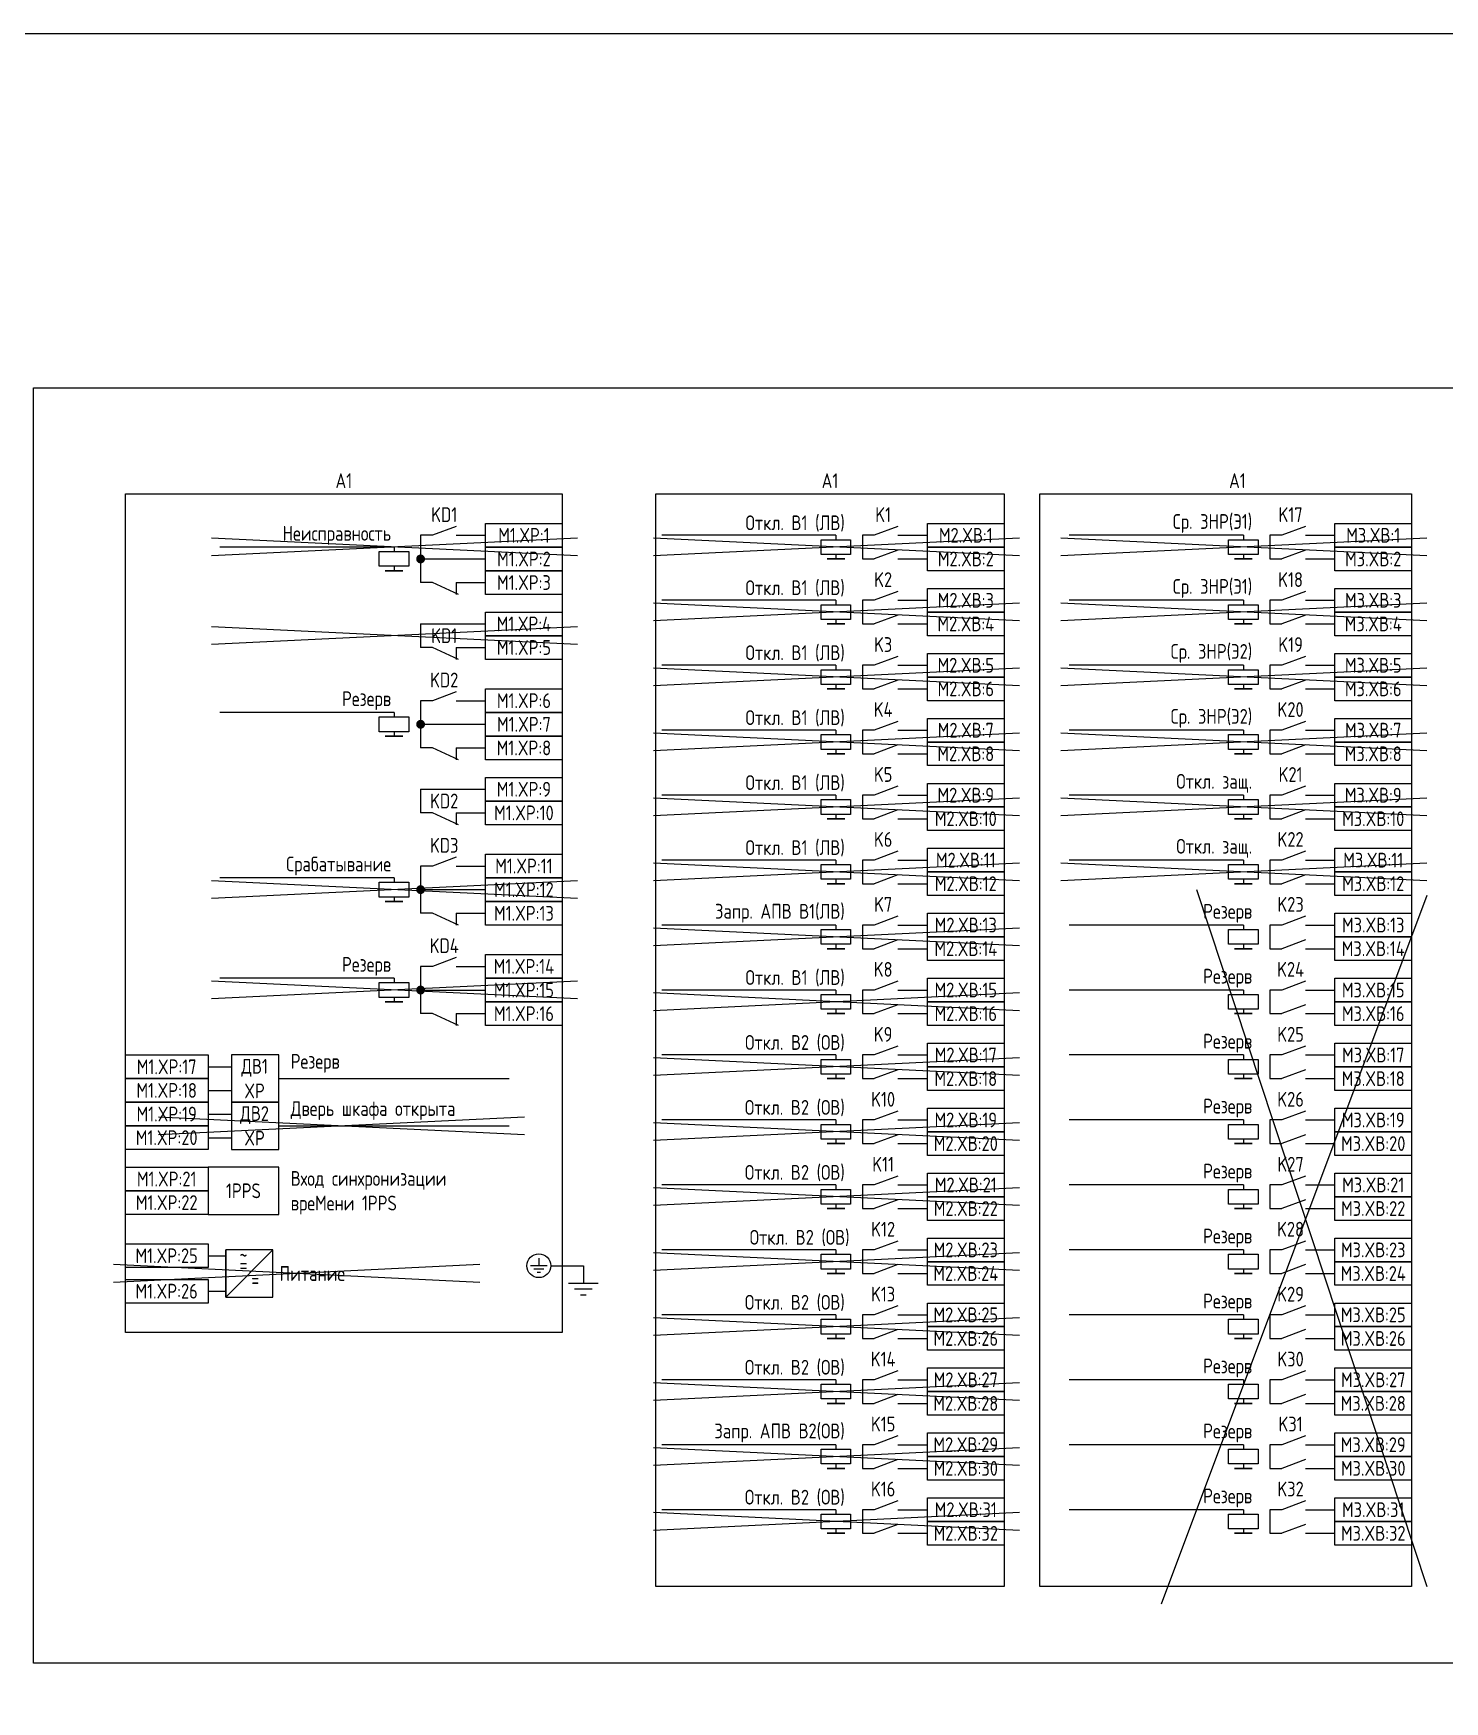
# Model space of a CAD drawing. Header units: millimetres. Extents: x -1117 to 4405, y -90 to 586.
# Drawn here: x 0 to 239, y 303.5 to 586 of the extents above; entities that cross this region are included whole.
import ezdxf

# ---------------------------------------------------------------- set-up
doc = ezdxf.new("R2010")
doc.units = ezdxf.units.MM
doc.styles.add('Gost_type_A', font='GOST_A.TTF')

# ---------------------------------------------------------------- blocks, each defined once
blk = doc.blocks.new('POINT')
at = {"const_width": 0.75}
blk.add_lwpolyline([(-0.375, 0, 1), (0.375, 0, 1)], format="xyb", close=True, dxfattribs=at)

msp = doc.modelspace()

# ---------------------------------------------------------------- linework, layer by layer
at = {"color": 6}
for p, q in [((92.17, 497.5), (30.17, 500.5)), ((92.17, 500.5), (30.17, 497.5)), ((167, 497.5), (105, 500.5)), ((167, 500.5), (105, 497.5)), ((236, 497.5), (174, 500.5)), ((236, 500.5), (174, 497.5)), ((167, 486.5), (105, 489.5)), ((167, 489.5), (105, 486.5)), ((236, 486.5), (174, 489.5)), ((236, 489.5), (174, 486.5)), ((92.17, 482.5), (30.17, 485.5)), ((92.17, 485.5), (30.17, 482.5)), ((167, 475.5), (105, 478.5)), ((167, 478.5), (105, 475.5)), ((236, 475.5), (174, 478.5)), ((236, 478.5), (174, 475.5)), ((167, 464.5), (105, 467.5)), ((167, 467.5), (105, 464.5)), ((236, 464.5), (174, 467.5)), ((236, 467.5), (174, 464.5)), ((167, 453.5), (105, 456.5)), ((167, 456.5), (105, 453.5)), ((236, 453.5), (174, 456.5)), ((236, 456.5), (174, 453.5)), ((167, 442.5), (105, 445.5)), ((167, 445.5), (105, 442.5)), ((236, 442.5), (174, 445.5)), ((236, 445.5), (174, 442.5)), ((92.17, 439.5), (30.17, 442.5)), ((92.17, 442.5), (30.17, 439.5)), ((197, 441), (236, 323)), ((236, 440), (191, 320)), ((167, 431.5), (105, 434.5)), ((167, 434.5), (105, 431.5)), ((92.17, 422.5), (30.17, 425.5)), ((92.17, 425.5), (30.17, 422.5)), ((167, 420.5), (105, 423.5)), ((167, 423.5), (105, 420.5)), ((167, 409.5), (105, 412.5)), ((167, 412.5), (105, 409.5)), ((83.17, 399.5), (21.17, 402.5)), ((83.17, 402.5), (21.17, 399.5)), ((167, 398.5), (105, 401.5)), ((167, 401.5), (105, 398.5)), ((167, 387.5), (105, 390.5)), ((167, 390.5), (105, 387.5)), ((167, 376.5), (105, 379.5)), ((167, 379.5), (105, 376.5)), ((75.59, 374.5), (13.59, 377.5)), ((75.59, 377.5), (13.59, 374.5)), ((167, 365.5), (105, 368.5)), ((167, 368.5), (105, 365.5)), ((167, 354.5), (105, 357.5)), ((167, 357.5), (105, 354.5)), ((167, 343.5), (105, 346.5)), ((167, 346.5), (105, 343.5)), ((167, 332.5), (105, 335.5)), ((167, 335.5), (105, 332.5))]:
    msp.add_line(p, q, dxfattribs=at)
at = {"ltscale": 1.08}
for p, q in [((67.58, 501), (65.58, 501)), ((65.58, 501), (65.58, 493)), ((71.58, 501), (76.58, 501)), ((142.41, 501), (140.41, 501)), ((140.41, 501), (140.41, 497)), ((146.41, 501), (151.41, 501)), ((211.41, 501), (209.41, 501)), ((209.41, 501), (209.41, 497)), ((215.41, 501), (220.41, 501)), ((65.58, 497), (76.58, 497)), ((140.41, 497), (142.41, 497)), ((146.41, 497), (151.41, 497)), ((209.41, 497), (211.41, 497)), ((215.41, 497), (220.41, 497)), ((67.58, 493), (65.58, 493)), ((71.58, 493), (76.58, 493)), ((142.41, 490), (140.41, 490)), ((140.41, 490), (140.41, 486)), ((146.41, 490), (151.41, 490)), ((211.41, 490), (209.41, 490)), ((209.41, 490), (209.41, 486)), ((215.41, 490), (220.41, 490)), ((65.58, 486), (76.58, 486)), ((140.41, 486), (142.41, 486)), ((146.41, 486), (151.41, 486)), ((209.41, 486), (211.41, 486)), ((215.41, 486), (220.41, 486)), ((67.58, 482), (65.58, 482)), ((71.58, 482), (76.58, 482)), ((142.41, 479), (140.41, 479)), ((140.41, 479), (140.41, 475)), ((146.41, 479), (151.41, 479)), ((211.41, 479), (209.41, 479)), ((209.41, 479), (209.41, 475)), ((215.41, 479), (220.41, 479)), ((140.41, 475), (142.41, 475)), ((146.41, 475), (151.41, 475)), ((209.41, 475), (211.41, 475)), ((215.41, 475), (220.41, 475)), ((67.58, 473), (65.58, 473)), ((65.58, 473), (65.58, 465)), ((71.58, 473), (76.58, 473)), ((65.58, 469), (76.58, 469)), ((142.41, 468), (140.41, 468)), ((140.41, 468), (140.41, 464)), ((146.41, 468), (151.41, 468)), ((211.41, 468), (209.41, 468)), ((209.41, 468), (209.41, 464)), ((215.41, 468), (220.41, 468)), ((67.58, 465), (65.58, 465)), ((71.58, 465), (76.58, 465)), ((140.41, 464), (142.41, 464)), ((146.41, 464), (151.41, 464)), ((209.41, 464), (211.41, 464)), ((215.41, 464), (220.41, 464)), ((65.58, 458), (76.58, 458)), ((142.41, 457), (140.41, 457)), ((140.41, 457), (140.41, 453)), ((146.41, 457), (151.41, 457)), ((211.41, 457), (209.41, 457)), ((209.41, 457), (209.41, 453)), ((215.41, 457), (220.41, 457)), ((67.58, 454), (65.58, 454)), ((71.58, 454), (76.58, 454)), ((140.41, 453), (142.41, 453)), ((146.41, 453), (151.41, 453)), ((209.41, 453), (211.41, 453)), ((215.41, 453), (220.41, 453)), ((67.58, 445), (65.58, 445)), ((65.58, 445), (65.58, 437)), ((71.58, 445), (76.58, 445)), ((142.41, 446), (140.41, 446)), ((140.41, 446), (140.41, 442)), ((146.41, 446), (151.41, 446)), ((211.41, 446), (209.41, 446)), ((209.41, 446), (209.41, 442)), ((215.41, 446), (220.41, 446)), ((65.58, 441), (76.58, 441)), ((140.41, 442), (142.41, 442)), ((146.41, 442), (151.41, 442)), ((209.41, 442), (211.41, 442)), ((215.41, 442), (220.41, 442)), ((67.58, 437), (65.58, 437)), ((71.58, 437), (76.58, 437)), ((142.41, 435), (140.41, 435)), ((140.41, 435), (140.41, 431)), ((146.41, 435), (151.41, 435)), ((211.41, 435), (209.41, 435)), ((209.41, 435), (209.41, 431)), ((215.41, 435), (220.41, 435)), ((140.41, 431), (142.41, 431)), ((146.41, 431), (151.41, 431)), ((209.41, 431), (211.41, 431)), ((215.41, 431), (220.41, 431)), ((67.58, 428), (65.58, 428)), ((65.58, 428), (65.58, 420)), ((71.58, 428), (76.58, 428)), ((65.58, 424), (76.58, 424)), ((142.41, 424), (140.41, 424)), ((140.41, 424), (140.41, 420)), ((146.41, 424), (151.41, 424)), ((211.41, 424), (209.41, 424)), ((209.41, 424), (209.41, 420)), ((215.41, 424), (220.41, 424)), ((67.58, 420), (65.58, 420)), ((71.58, 420), (76.58, 420)), ((140.41, 420), (142.41, 420)), ((146.41, 420), (151.41, 420)), ((209.41, 420), (211.41, 420)), ((215.41, 420), (220.41, 420)), ((142.41, 413), (140.41, 413)), ((140.41, 413), (140.41, 409)), ((146.41, 413), (151.41, 413)), ((211.41, 413), (209.41, 413)), ((209.41, 413), (209.41, 409)), ((215.41, 413), (220.41, 413)), ((140.41, 409), (142.41, 409)), ((146.41, 409), (151.41, 409)), ((209.41, 409), (211.41, 409)), ((215.41, 409), (220.41, 409)), ((142.41, 402), (140.41, 402)), ((140.41, 402), (140.41, 398)), ((146.41, 402), (151.41, 402)), ((211.41, 402), (209.41, 402)), ((209.41, 402), (209.41, 398)), ((215.41, 402), (220.41, 402)), ((140.41, 398), (142.41, 398)), ((146.41, 398), (151.41, 398)), ((209.41, 398), (211.41, 398)), ((215.41, 398), (220.41, 398)), ((142.41, 391), (140.41, 391)), ((140.41, 391), (140.41, 387)), ((146.41, 391), (151.41, 391)), ((211.41, 391), (209.41, 391)), ((209.41, 391), (209.41, 387)), ((215.41, 391), (220.41, 391)), ((140.41, 387), (142.41, 387)), ((146.41, 387), (151.41, 387)), ((209.41, 387), (211.41, 387)), ((215.41, 387), (220.41, 387)), ((142.41, 380), (140.41, 380)), ((140.41, 380), (140.41, 376)), ((146.41, 380), (151.41, 380)), ((211.41, 380), (209.41, 380)), ((209.41, 380), (209.41, 376)), ((215.41, 380), (220.41, 380)), ((140.41, 376), (142.41, 376)), ((146.41, 376), (151.41, 376)), ((209.41, 376), (211.41, 376)), ((215.41, 376), (220.41, 376)), ((142.41, 369), (140.41, 369)), ((140.41, 369), (140.41, 365)), ((146.41, 369), (151.41, 369)), ((211.41, 369), (209.41, 369)), ((209.41, 369), (209.41, 365)), ((215.41, 369), (220.41, 369)), ((140.41, 365), (142.41, 365)), ((146.41, 365), (151.41, 365)), ((209.41, 365), (211.41, 365)), ((215.41, 365), (220.41, 365)), ((142.41, 358), (140.41, 358)), ((140.41, 358), (140.41, 354)), ((146.41, 358), (151.41, 358)), ((211.41, 358), (209.41, 358)), ((209.41, 358), (209.41, 354)), ((215.41, 358), (220.41, 358)), ((140.41, 354), (142.41, 354)), ((146.41, 354), (151.41, 354)), ((209.41, 354), (211.41, 354)), ((215.41, 354), (220.41, 354)), ((142.41, 347), (140.41, 347)), ((140.41, 347), (140.41, 343)), ((146.41, 347), (151.41, 347)), ((211.41, 347), (209.41, 347)), ((209.41, 347), (209.41, 343)), ((215.41, 347), (220.41, 347)), ((140.41, 343), (142.41, 343)), ((146.41, 343), (151.41, 343)), ((209.41, 343), (211.41, 343)), ((215.41, 343), (220.41, 343)), ((142.41, 336), (140.41, 336)), ((140.41, 336), (140.41, 332)), ((146.41, 336), (151.41, 336)), ((211.41, 336), (209.41, 336)), ((209.41, 336), (209.41, 332)), ((215.41, 336), (220.41, 336)), ((140.41, 332), (142.41, 332)), ((146.41, 332), (151.41, 332)), ((209.41, 332), (211.41, 332)), ((215.41, 332), (220.41, 332))]:
    msp.add_line(p, q, dxfattribs=at)
at = {"ltscale": 4.32}
for p, q in [((71.58, 502.5), (67.58, 501)), ((146.41, 502.5), (142.41, 501)), ((215.41, 502.5), (211.41, 501)), ((146.41, 498.5), (142.41, 497)), ((215.41, 498.5), (211.41, 497)), ((71.97, 491), (67.58, 493)), ((146.41, 491.5), (142.41, 490)), ((215.41, 491.5), (211.41, 490)), ((146.41, 487.5), (142.41, 486)), ((215.41, 487.5), (211.41, 486)), ((71.97, 480), (67.58, 482)), ((146.41, 480.5), (142.41, 479)), ((215.41, 480.5), (211.41, 479)), ((146.41, 476.5), (142.41, 475)), ((215.41, 476.5), (211.41, 475)), ((71.58, 474.5), (67.58, 473)), ((146.41, 469.5), (142.41, 468)), ((215.41, 469.5), (211.41, 468)), ((71.97, 463), (67.58, 465)), ((146.41, 465.5), (142.41, 464)), ((215.41, 465.5), (211.41, 464)), ((146.41, 458.5), (142.41, 457)), ((215.41, 458.5), (211.41, 457)), ((71.97, 452), (67.58, 454)), ((146.41, 454.5), (142.41, 453)), ((215.41, 454.5), (211.41, 453)), ((71.58, 446.5), (67.58, 445)), ((146.41, 447.5), (142.41, 446)), ((215.41, 447.5), (211.41, 446)), ((146.41, 443.5), (142.41, 442)), ((215.41, 443.5), (211.41, 442)), ((71.97, 435), (67.58, 437)), ((146.41, 436.5), (142.41, 435)), ((215.41, 436.5), (211.41, 435)), ((146.41, 432.5), (142.41, 431)), ((215.41, 432.5), (211.41, 431)), ((71.58, 429.5), (67.58, 428)), ((146.41, 425.5), (142.41, 424)), ((215.41, 425.5), (211.41, 424)), ((146.41, 421.5), (142.41, 420)), ((215.41, 421.5), (211.41, 420)), ((71.97, 418), (67.58, 420)), ((146.41, 414.5), (142.41, 413)), ((215.41, 414.5), (211.41, 413)), ((146.41, 410.5), (142.41, 409)), ((215.41, 410.5), (211.41, 409)), ((146.41, 403.5), (142.41, 402)), ((215.41, 403.5), (211.41, 402)), ((146.41, 399.5), (142.41, 398)), ((215.41, 399.5), (211.41, 398)), ((146.41, 392.5), (142.41, 391)), ((215.41, 392.5), (211.41, 391)), ((146.41, 388.5), (142.41, 387)), ((215.41, 388.5), (211.41, 387)), ((146.41, 381.5), (142.41, 380)), ((215.41, 381.5), (211.41, 380)), ((85.61, 378.6), (85.61, 377.32)), ((87.03, 377.32), (84.18, 377.32)), ((86.46, 376.75), (84.75, 376.75)), ((85.89, 376.18), (85.32, 376.18)), ((93.14, 377.32), (93.14, 374.32)), ((146.41, 377.5), (142.41, 376)), ((215.41, 377.5), (211.41, 376)), ((95.64, 374.32), (90.64, 374.32)), ((94.64, 373.32), (91.64, 373.32)), ((93.64, 372.32), (92.64, 372.32)), ((146.41, 370.5), (142.41, 369)), ((215.41, 370.5), (211.41, 369)), ((146.41, 366.5), (142.41, 365)), ((215.41, 366.5), (211.41, 365)), ((146.41, 359.5), (142.41, 358)), ((215.41, 359.5), (211.41, 358)), ((146.41, 355.5), (142.41, 354)), ((215.41, 355.5), (211.41, 354)), ((146.41, 348.5), (142.41, 347)), ((215.41, 348.5), (211.41, 347)), ((146.41, 344.5), (142.41, 343)), ((215.41, 344.5), (211.41, 343)), ((146.41, 337.5), (142.41, 336)), ((215.41, 337.5), (211.41, 336)), ((146.41, 333.5), (142.41, 332)), ((215.41, 333.5), (211.41, 332))]:
    msp.add_line(p, q, dxfattribs=at)
for p, q in [((135.91, 501), (106.41, 501)), ((135.91, 501), (135.91, 500.25)), ((204.91, 501), (175.41, 501)), ((204.91, 501), (204.91, 500.25)), ((61.08, 499), (31.58, 499)), ((61.08, 499), (61.08, 498.25)), ((135.91, 497.75), (135.91, 497)), ((204.91, 497.75), (204.91, 497)), ((61.08, 495.75), (61.08, 495)), ((71.58, 493), (71.58, 491)), ((135.91, 490), (106.41, 490)), ((135.91, 490), (135.91, 489.25)), ((204.91, 490), (175.41, 490)), ((204.91, 490), (204.91, 489.25)), ((65.58, 486), (65.58, 482)), ((135.91, 486.75), (135.91, 486)), ((204.91, 486.75), (204.91, 486)), ((71.58, 482), (71.58, 480)), ((135.91, 479), (106.41, 479)), ((135.91, 479), (135.91, 478.25)), ((204.91, 479), (175.41, 479)), ((204.91, 479), (204.91, 478.25)), ((135.91, 475.75), (135.91, 475)), ((204.91, 475.75), (204.91, 475)), ((61.08, 471), (31.58, 471)), ((61.08, 471), (61.08, 470.25)), ((61.08, 467.75), (61.08, 467)), ((135.91, 468), (106.41, 468)), ((135.91, 468), (135.91, 467.25)), ((204.91, 468), (175.41, 468)), ((204.91, 468), (204.91, 467.25)), ((71.58, 465), (71.58, 463)), ((135.91, 464.75), (135.91, 464)), ((204.91, 464.75), (204.91, 464)), ((65.58, 458), (65.58, 454)), ((135.91, 457), (106.41, 457)), ((135.91, 457), (135.91, 456.25)), ((204.91, 457), (175.41, 457)), ((204.91, 457), (204.91, 456.25)), ((71.58, 454), (71.58, 452)), ((135.91, 453.75), (135.91, 453)), ((204.91, 453.75), (204.91, 453)), ((135.91, 446), (106.41, 446)), ((135.91, 446), (135.91, 445.25)), ((204.91, 446), (175.41, 446)), ((204.91, 446), (204.91, 445.25)), ((61.08, 443), (31.58, 443)), ((61.08, 443), (61.08, 442.25)), ((135.91, 442.75), (135.91, 442)), ((204.91, 442.75), (204.91, 442)), ((61.08, 439.75), (61.08, 439)), ((71.58, 437), (71.58, 435)), ((135.91, 435), (106.41, 435)), ((135.91, 435), (135.91, 434.25)), ((204.91, 435), (175.41, 435)), ((204.91, 435), (204.91, 434.25)), ((135.91, 431.75), (135.91, 431)), ((204.91, 431.75), (204.91, 431)), ((61.08, 426), (31.58, 426)), ((61.08, 426), (61.08, 425.25)), ((135.91, 424), (106.41, 424)), ((135.91, 424), (135.91, 423.25)), ((204.91, 424), (175.41, 424)), ((204.91, 424), (204.91, 423.25)), ((61.08, 422.75), (61.08, 422)), ((71.58, 420), (71.58, 418)), ((135.91, 420.75), (135.91, 420)), ((204.91, 420.75), (204.91, 420)), ((135.91, 413), (106.41, 413)), ((135.91, 413), (135.91, 412.25)), ((204.91, 413), (175.41, 413)), ((204.91, 413), (204.91, 412.25)), ((29.58, 411), (33.58, 411)), ((135.91, 409.75), (135.91, 409)), ((204.91, 409.75), (204.91, 409)), ((29.58, 407), (33.58, 407)), ((41.58, 409), (80.58, 409)), ((29.58, 403), (33.58, 403)), ((135.91, 402), (106.41, 402)), ((135.91, 402), (135.91, 401.25)), ((204.91, 402), (175.41, 402)), ((204.91, 402), (204.91, 401.25)), ((29.58, 399), (33.58, 399)), ((41.58, 401), (80.58, 401)), ((135.91, 398.75), (135.91, 398)), ((204.91, 398.75), (204.91, 398)), ((135.91, 391), (106.41, 391)), ((135.91, 391), (135.91, 390.25)), ((204.91, 391), (175.41, 391)), ((204.91, 391), (204.91, 390.25)), ((135.91, 387.75), (135.91, 387)), ((204.91, 387.75), (204.91, 387)), ((32.58, 372), (32.58, 380)), ((32.58, 372), (40.58, 380)), ((135.91, 380), (106.41, 380)), ((135.91, 380), (135.91, 379.25)), ((204.91, 380), (175.41, 380)), ((204.91, 380), (204.91, 379.25)), ((87.63, 377.32), (93.14, 377.32)), ((135.91, 376.75), (135.91, 376)), ((204.91, 376.75), (204.91, 376)), ((135.91, 369), (106.41, 369)), ((135.91, 369), (135.91, 368.25)), ((204.91, 369), (175.41, 369)), ((204.91, 369), (204.91, 368.25)), ((135.91, 365.75), (135.91, 365)), ((204.91, 365.75), (204.91, 365)), ((135.91, 358), (106.41, 358)), ((135.91, 358), (135.91, 357.25)), ((204.91, 358), (175.41, 358)), ((204.91, 358), (204.91, 357.25)), ((135.91, 354.75), (135.91, 354)), ((204.91, 354.75), (204.91, 354)), ((135.91, 347), (106.41, 347)), ((135.91, 347), (135.91, 346.25)), ((204.91, 347), (175.41, 347)), ((204.91, 347), (204.91, 346.25)), ((135.91, 343.75), (135.91, 343)), ((204.91, 343.75), (204.91, 343)), ((135.91, 336), (106.41, 336)), ((135.91, 336), (135.91, 335.25)), ((204.91, 336), (175.41, 336)), ((204.91, 336), (204.91, 335.25)), ((135.91, 332.75), (135.91, 332)), ((204.91, 332.75), (204.91, 332))]:
    msp.add_line(p, q)
at = {"ltscale": 4}
for p, q in [((29.58, 379), (32.58, 379)), ((29.58, 373), (32.58, 373))]:
    msp.add_line(p, q, dxfattribs=at)
at = {"color": 6}
msp.add_lwpolyline([(-1117.42, 586), (4404.54, 586), (4404.54, -90), (-1117.42, -90)], close=True, dxfattribs=at)
for points in [[(0, 526), (782.02, 526), (782.02, 310), (0, 310)], [(15.58, 508), (89.58, 508), (89.58, 366), (15.58, 366)], [(105.41, 508), (164.41, 508), (164.41, 323), (105.41, 323)], [(170.47, 508), (233.41, 508), (233.41, 323), (170.47, 323)], [(76.58, 503), (89.58, 503), (89.58, 499), (76.58, 499)], [(151.41, 503), (164.41, 503), (164.41, 499), (151.41, 499)], [(220.41, 503), (233.41, 503), (233.41, 499), (220.41, 499)], [(138.41, 500.25), (138.41, 497.75), (133.41, 497.75), (133.41, 500.25)], [(207.41, 500.25), (207.41, 497.75), (202.41, 497.75), (202.41, 500.25)], [(63.58, 498.25), (63.58, 495.75), (58.58, 495.75), (58.58, 498.25)], [(76.58, 499), (89.58, 499), (89.58, 495), (76.58, 495)], [(151.41, 499), (164.41, 499), (164.41, 495), (151.41, 495)], [(220.41, 499), (233.41, 499), (233.41, 495), (220.41, 495)], [(62.58, 495), (59.58, 495)], [(76.58, 495), (89.58, 495), (89.58, 491), (76.58, 491)], [(137.41, 497), (134.41, 497)], [(206.41, 497), (203.41, 497)], [(151.41, 492), (164.41, 492), (164.41, 488), (151.41, 488)], [(220.41, 492), (233.41, 492), (233.41, 488), (220.41, 488)], [(138.41, 489.25), (138.41, 486.75), (133.41, 486.75), (133.41, 489.25)], [(207.41, 489.25), (207.41, 486.75), (202.41, 486.75), (202.41, 489.25)], [(76.58, 488), (89.58, 488), (89.58, 484), (76.58, 484)], [(137.41, 486), (134.41, 486)], [(151.41, 488), (164.41, 488), (164.41, 484), (151.41, 484)], [(206.41, 486), (203.41, 486)], [(220.41, 488), (233.41, 488), (233.41, 484), (220.41, 484)], [(76.58, 484), (89.58, 484), (89.58, 480), (76.58, 480)], [(151.41, 481), (164.41, 481), (164.41, 477), (151.41, 477)], [(220.41, 481), (233.41, 481), (233.41, 477), (220.41, 477)], [(138.41, 478.25), (138.41, 475.75), (133.41, 475.75), (133.41, 478.25)], [(207.41, 478.25), (207.41, 475.75), (202.41, 475.75), (202.41, 478.25)], [(76.58, 475), (89.58, 475), (89.58, 471), (76.58, 471)], [(137.41, 475), (134.41, 475)], [(151.41, 477), (164.41, 477), (164.41, 473), (151.41, 473)], [(206.41, 475), (203.41, 475)], [(220.41, 477), (233.41, 477), (233.41, 473), (220.41, 473)], [(63.58, 470.25), (63.58, 467.75), (58.58, 467.75), (58.58, 470.25)], [(76.58, 471), (89.58, 471), (89.58, 467), (76.58, 467)], [(151.41, 470), (164.41, 470), (164.41, 466), (151.41, 466)], [(220.41, 470), (233.41, 470), (233.41, 466), (220.41, 466)], [(62.58, 467), (59.58, 467)], [(76.58, 467), (89.58, 467), (89.58, 463), (76.58, 463)], [(138.41, 467.25), (138.41, 464.75), (133.41, 464.75), (133.41, 467.25)], [(207.41, 467.25), (207.41, 464.75), (202.41, 464.75), (202.41, 467.25)], [(137.41, 464), (134.41, 464)], [(151.41, 466), (164.41, 466), (164.41, 462), (151.41, 462)], [(206.41, 464), (203.41, 464)], [(220.41, 466), (233.41, 466), (233.41, 462), (220.41, 462)], [(76.58, 460), (89.58, 460), (89.58, 456), (76.58, 456)], [(151.41, 459), (164.41, 459), (164.41, 455), (151.41, 455)], [(220.41, 459), (233.41, 459), (233.41, 455), (220.41, 455)], [(76.58, 456), (89.58, 456), (89.58, 452), (76.58, 452)], [(138.41, 456.25), (138.41, 453.75), (133.41, 453.75), (133.41, 456.25)], [(151.41, 455), (164.41, 455), (164.41, 451), (151.41, 451)], [(207.41, 456.25), (207.41, 453.75), (202.41, 453.75), (202.41, 456.25)], [(220.41, 455), (233.41, 455), (233.41, 451), (220.41, 451)], [(137.41, 453), (134.41, 453)], [(206.41, 453), (203.41, 453)], [(76.58, 447), (89.58, 447), (89.58, 443), (76.58, 443)], [(151.41, 448), (164.41, 448), (164.41, 444), (151.41, 444)], [(220.41, 448), (233.41, 448), (233.41, 444), (220.41, 444)], [(138.41, 445.25), (138.41, 442.75), (133.41, 442.75), (133.41, 445.25)], [(151.41, 444), (164.41, 444), (164.41, 440), (151.41, 440)], [(207.41, 445.25), (207.41, 442.75), (202.41, 442.75), (202.41, 445.25)], [(220.41, 444), (233.41, 444), (233.41, 440), (220.41, 440)], [(63.58, 442.25), (63.58, 439.75), (58.58, 439.75), (58.58, 442.25)], [(76.58, 443), (89.58, 443), (89.58, 439), (76.58, 439)], [(137.41, 442), (134.41, 442)], [(206.41, 442), (203.41, 442)], [(62.58, 439), (59.58, 439)], [(76.58, 439), (89.58, 439), (89.58, 435), (76.58, 435)], [(151.41, 437), (164.41, 437), (164.41, 433), (151.41, 433)], [(220.41, 437), (233.41, 437), (233.41, 433), (220.41, 433)], [(138.41, 434.25), (138.41, 431.75), (133.41, 431.75), (133.41, 434.25)], [(151.41, 433), (164.41, 433), (164.41, 429), (151.41, 429)], [(207.41, 434.25), (207.41, 431.75), (202.41, 431.75), (202.41, 434.25)], [(220.41, 433), (233.41, 433), (233.41, 429), (220.41, 429)], [(76.58, 430), (89.58, 430), (89.58, 426), (76.58, 426)], [(137.41, 431), (134.41, 431)], [(206.41, 431), (203.41, 431)], [(63.58, 425.25), (63.58, 422.75), (58.58, 422.75), (58.58, 425.25)], [(76.58, 426), (89.58, 426), (89.58, 422), (76.58, 422)], [(151.41, 426), (164.41, 426), (164.41, 422), (151.41, 422)], [(220.41, 426), (233.41, 426), (233.41, 422), (220.41, 422)], [(62.58, 422), (59.58, 422)], [(76.58, 422), (89.58, 422), (89.58, 418), (76.58, 418)], [(138.41, 423.25), (138.41, 420.75), (133.41, 420.75), (133.41, 423.25)], [(151.41, 422), (164.41, 422), (164.41, 418), (151.41, 418)], [(207.41, 423.25), (207.41, 420.75), (202.41, 420.75), (202.41, 423.25)], [(220.41, 422), (233.41, 422), (233.41, 418), (220.41, 418)], [(137.41, 420), (134.41, 420)], [(206.41, 420), (203.41, 420)], [(15.58, 413), (29.58, 413), (29.58, 409), (15.58, 409)], [(151.41, 415), (164.41, 415), (164.41, 411), (151.41, 411)], [(220.41, 415), (233.41, 415), (233.41, 411), (220.41, 411)], [(138.41, 412.25), (138.41, 409.75), (133.41, 409.75), (133.41, 412.25)], [(151.41, 411), (164.41, 411), (164.41, 407), (151.41, 407)], [(207.41, 412.25), (207.41, 409.75), (202.41, 409.75), (202.41, 412.25)], [(220.41, 411), (233.41, 411), (233.41, 407), (220.41, 407)], [(15.58, 409), (29.58, 409), (29.58, 405), (15.58, 405)], [(137.41, 409), (134.41, 409)], [(206.41, 409), (203.41, 409)], [(15.58, 405), (29.58, 405), (29.58, 401), (15.58, 401)], [(151.41, 404), (164.41, 404), (164.41, 400), (151.41, 400)], [(220.41, 404), (233.41, 404), (233.41, 400), (220.41, 400)], [(138.41, 401.25), (138.41, 398.75), (133.41, 398.75), (133.41, 401.25)], [(207.41, 401.25), (207.41, 398.75), (202.41, 398.75), (202.41, 401.25)], [(15.58, 401), (29.58, 401), (29.58, 397), (15.58, 397)], [(151.41, 400), (164.41, 400), (164.41, 396), (151.41, 396)], [(220.41, 400), (233.41, 400), (233.41, 396), (220.41, 396)], [(137.41, 398), (134.41, 398)], [(206.41, 398), (203.41, 398)], [(15.58, 394), (29.58, 394), (29.58, 390), (15.58, 390)], [(151.41, 393), (164.41, 393), (164.41, 389), (151.41, 389)], [(220.41, 393), (233.41, 393), (233.41, 389), (220.41, 389)], [(15.58, 390), (29.58, 390), (29.58, 386), (15.58, 386)], [(138.41, 390.25), (138.41, 387.75), (133.41, 387.75), (133.41, 390.25)], [(207.41, 390.25), (207.41, 387.75), (202.41, 387.75), (202.41, 390.25)], [(151.41, 389), (164.41, 389), (164.41, 385), (151.41, 385)], [(220.41, 389), (233.41, 389), (233.41, 385), (220.41, 385)], [(137.41, 387), (134.41, 387)], [(206.41, 387), (203.41, 387)], [(151.41, 382), (164.41, 382), (164.41, 378), (151.41, 378)], [(220.41, 382), (233.41, 382), (233.41, 378), (220.41, 378)], [(15.58, 381), (29.58, 381), (29.58, 377), (15.58, 377)], [(138.41, 379.25), (138.41, 376.75), (133.41, 376.75), (133.41, 379.25)], [(207.41, 379.25), (207.41, 376.75), (202.41, 376.75), (202.41, 379.25)], [(137.41, 376), (134.41, 376)], [(151.41, 378), (164.41, 378), (164.41, 374), (151.41, 374)], [(206.41, 376), (203.41, 376)], [(220.41, 378), (233.41, 378), (233.41, 374), (220.41, 374)], [(15.58, 375), (29.58, 375), (29.58, 371), (15.58, 371)], [(151.41, 371), (164.41, 371), (164.41, 367), (151.41, 367)], [(220.41, 371), (233.41, 371), (233.41, 367), (220.41, 367)], [(138.41, 368.25), (138.41, 365.75), (133.41, 365.75), (133.41, 368.25)], [(207.41, 368.25), (207.41, 365.75), (202.41, 365.75), (202.41, 368.25)], [(137.41, 365), (134.41, 365)], [(151.41, 367), (164.41, 367), (164.41, 363), (151.41, 363)], [(206.41, 365), (203.41, 365)], [(220.41, 367), (233.41, 367), (233.41, 363), (220.41, 363)], [(151.41, 360), (164.41, 360), (164.41, 356), (151.41, 356)], [(220.41, 360), (233.41, 360), (233.41, 356), (220.41, 356)], [(138.41, 357.25), (138.41, 354.75), (133.41, 354.75), (133.41, 357.25)], [(151.41, 356), (164.41, 356), (164.41, 352), (151.41, 352)], [(207.41, 357.25), (207.41, 354.75), (202.41, 354.75), (202.41, 357.25)], [(220.41, 356), (233.41, 356), (233.41, 352), (220.41, 352)], [(137.41, 354), (134.41, 354)], [(206.41, 354), (203.41, 354)], [(151.41, 349), (164.41, 349), (164.41, 345), (151.41, 345)], [(220.41, 349), (233.41, 349), (233.41, 345), (220.41, 345)], [(138.41, 346.25), (138.41, 343.75), (133.41, 343.75), (133.41, 346.25)], [(151.41, 345), (164.41, 345), (164.41, 341), (151.41, 341)], [(207.41, 346.25), (207.41, 343.75), (202.41, 343.75), (202.41, 346.25)], [(220.41, 345), (233.41, 345), (233.41, 341), (220.41, 341)], [(137.41, 343), (134.41, 343)], [(206.41, 343), (203.41, 343)], [(151.41, 338), (164.41, 338), (164.41, 334), (151.41, 334)], [(220.41, 338), (233.41, 338), (233.41, 334), (220.41, 334)], [(138.41, 335.25), (138.41, 332.75), (133.41, 332.75), (133.41, 335.25)], [(151.41, 334), (164.41, 334), (164.41, 330), (151.41, 330)], [(207.41, 335.25), (207.41, 332.75), (202.41, 332.75), (202.41, 335.25)], [(220.41, 334), (233.41, 334), (233.41, 330), (220.41, 330)], [(137.41, 332), (134.41, 332)], [(206.41, 332), (203.41, 332)]]:
    msp.add_lwpolyline(points, close=True)
at = {"ltscale": 4}
for points in [[(33.58, 405), (41.58, 405), (41.58, 413), (33.58, 413)], [(33.58, 397), (41.58, 397), (41.58, 405), (33.58, 405)], [(29.58, 386), (41.58, 386), (41.58, 394), (29.58, 394)], [(32.58, 372), (40.58, 372), (40.58, 380), (32.58, 380)]]:
    msp.add_lwpolyline(points, close=True, dxfattribs=at)
msp.add_circle((85.61, 377.32), 2.02)

# ---------------------------------------------------------------- block references
for p in [(65.58, 497), (65.58, 469), (65.58, 441), (65.58, 424)]:
    msp.add_blockref('POINT', p)

# ---------------------------------------------------------------- texts
at = {"char_height": 2.5, "style": 'Gost_type_A'}
for s, insert, width, attachment_point, line_spacing_factor in [('A1', (52.58, 509), 74.0002, 8, 0.9), ('A1', (134.91, 509), 59, 8, 0.9), ('A1', (203.91, 509), 59, 8, 0.9), ('Неисправность', (60.58, 501), 37, 6, 0.8), ('Резерв', (60.58, 473), 37, 6, 0.8), ('Срабатывание', (60.58, 445), 37, 6, 0.8), ('Резерв', (60.58, 428), 37, 6, 0.8)]:
    msp.add_mtext(s, dxfattribs=dict(at, insert=insert, width=width, attachment_point=attachment_point, line_spacing_factor=line_spacing_factor))
for s, insert, width, attachment_point in [('KD1', (69.58, 504.5), 8, 5), ('K1', (143.91, 504.5), 5, 5), ('K17', (212.91, 504.5), 5, 5), ('Откл. B1 (ЛВ) ', (137.41, 503), 31.0015, 6), ('Ср. ЗНР(Э1)', (206.41, 503), 35.9386, 6), ('M1.XP:1', (83.08, 501), 13, 5), ('M2.XВ:1', (157.91, 501), 13, 5), ('M3.XВ:1', (226.91, 501), 13, 5), ('M1.XP:2', (83.08, 497), 13, 5), ('M2.XВ:2', (157.91, 497), 13, 5), ('M3.XВ:2', (226.91, 497), 13, 5), ('K2', (143.91, 493.5), 5, 5), ('K18', (212.91, 493.5), 5, 5), ('M1.XP:3', (83.08, 493), 13, 5), ('Откл. B1 (ЛВ) ', (137.41, 492), 31.0015, 6), ('Ср. ЗНР(Э1)', (206.41, 492), 35.9386, 6), ('M2.XВ:3', (157.91, 490), 13, 5), ('M3.XВ:3', (226.91, 490), 13, 5), ('M1.XP:4', (83.08, 486), 13, 5), ('M2.XВ:4', (157.91, 486), 13, 5), ('M3.XВ:4', (226.91, 486), 13, 5), ('KD1', (69.58, 484), 8, 5), ('M1.XP:5', (83.08, 482), 13, 5), ('K3', (143.91, 482.5), 5, 5), ('K19', (212.91, 482.5), 5, 5), ('Откл. B1 (ЛВ) ', (137.41, 481), 32, 6), ('M2.XВ:5', (157.91, 479), 13, 5), ('Ср. ЗНР(Э2)', (206.41, 481), 36.2681, 6), ('M3.XВ:5', (226.91, 479), 13, 5), ('KD2', (69.58, 476.5), 8, 5), ('M2.XВ:6', (157.91, 475), 13, 5), ('M3.XВ:6', (226.91, 475), 13, 5), ('M1.XP:6', (83.08, 473), 13, 5), ('K4', (143.91, 471.5), 5, 5), ('Ср. ЗНР(Э2)', (206.41, 470), 34.6824, 6), ('K20', (212.91, 471.5), 5, 5), ('M1.XP:7', (83.08, 469), 13, 5), ('Откл. B1 (ЛВ) ', (137.41, 470), 31.0015, 6), ('M2.XВ:7', (157.91, 468), 13, 5), ('M3.XВ:7', (226.91, 468), 13, 5), ('M1.XP:8', (83.08, 465), 13, 5), ('M2.XВ:8', (157.91, 464), 13, 5), ('M3.XВ:8', (226.91, 464), 13, 5), ('Откл. B1 (ЛВ) ', (137.41, 459), 31.0015, 6), ('K5', (143.91, 460.5), 5, 5), ('Откл. защ.', (206.41, 459), 31.0015, 6), ('K21', (212.91, 460.5), 5, 5), ('M1.XP:9', (83.08, 458), 13, 5), ('M2.XВ:9', (157.91, 457), 13, 5), ('M3.XВ:9', (226.91, 457), 13, 5), ('KD2', (69.58, 456), 8, 5), ('M1.XP:10', (83.08, 454), 13, 5), ('M2.XВ:10', (157.91, 453), 13, 5), ('M3.XВ:10', (226.91, 453), 13, 5), ('KD3', (69.58, 448.5), 8, 5), ('Откл. B1 (ЛВ) ', (137.41, 448), 31.0015, 6), ('K6', (143.91, 449.5), 5, 5), ('Откл. защ.', (206.41, 448), 31.0015, 6), ('K22', (212.91, 449.5), 5, 5), ('M2.XВ:11', (157.91, 446), 13, 5), ('M3.XВ:11', (226.91, 446), 13, 5), ('M1.XP:11', (83.08, 445), 13, 5), ('M1.XP:12', (83.08, 441), 13, 5), ('M2.XВ:12', (157.91, 442), 13, 5), ('M3.XВ:12', (226.91, 442), 13, 5), ('M1.XP:13', (83.08, 437), 13, 5), ('Запр. АПВ В1(ЛВ)', (137.41, 437), 31.0015, 6), ('K7', (143.91, 438.5), 5, 5), ('Резерв', (206.41, 437), 31.0015, 6), ('K23', (212.91, 438.5), 5, 5), ('M2.XВ:13', (157.91, 435), 13, 5), ('M3.XВ:13', (226.91, 435), 13, 5), ('KD4', (69.58, 431.5), 8, 5), ('M2.XВ:14', (157.91, 431), 13, 5), ('M3.XВ:14', (226.91, 431), 13, 5), ('M1.XP:14', (83.08, 428), 13, 5), ('Откл. B1 (ЛВ) ', (137.41, 426), 31.0015, 6), ('K8', (143.91, 427.5), 5, 5), ('Резерв', (206.41, 426), 31.0015, 6), ('K24', (212.91, 427.5), 5, 5), ('M1.XP:15', (83.08, 424), 13, 5), ('M2.XВ:15', (157.91, 424), 13, 5), ('M3.XВ:15', (226.91, 424), 13, 5), ('M1.XP:16', (83.08, 420), 13, 5), ('M2.XВ:16', (157.91, 420), 13, 5), ('M3.XВ:16', (226.91, 420), 13, 5), ('Откл. В2 (ОВ)', (137.41, 415), 31.0015, 6), ('K9', (143.91, 416.5), 5, 5), ('Резерв', (206.41, 415), 35.9386, 6), ('K25', (212.91, 416.5), 5, 5), ('Резерв', (43.58, 410), 27.8465, 7), ('M2.XВ:17', (157.91, 413), 13, 5), ('M3.XВ:17', (226.91, 413), 13, 5), ('M1.XP:17', (22.58, 411), 14, 5), ('ДВ1 XP', (37.46, 409), 7.7588, 5), ('M2.XВ:18', (157.91, 409), 13, 5), ('M3.XВ:18', (226.91, 409), 13, 5), ('M1.XP:18', (22.58, 407), 14, 5), ('M1.XP:19', (22.58, 403), 14, 5), ('ДВ2 XP', (37.46, 401), 7.7588, 5), ('Дверь шкафа открыта', (43.58, 402), 35.9749, 7), ('Откл. B2 (ОВ) ', (137.41, 404), 31.0015, 6), ('K10', (143.91, 405.5), 5, 5), ('Резерв', (206.41, 404), 35.9386, 6), ('K26', (212.91, 405.5), 5, 5), ('M2.XВ:19', (157.91, 402), 13, 5), ('M3.XВ:19', (226.91, 402), 13, 5), ('M1.XP:20', (22.58, 399), 14, 5), ('M2.XВ:20', (157.91, 398), 13, 5), ('M3.XВ:20', (226.91, 398), 13, 5), ('K11', (143.91, 394.5), 5, 5), ('K27', (212.91, 394.5), 5, 5), ('M1.XP:21', (22.58, 392), 14, 5), ('Вход синхронизации\\PвреMени 1PPS', (43.58, 386), 35.9749, 7), ('Откл. B2 (ОВ) ', (137.41, 393), 31.0015, 6), ('Резерв', (206.41, 393), 31.0015, 6), ('1PPS', (35.58, 390), 12, 5), ('M2.XВ:21', (157.91, 391), 13, 5), ('M3.XВ:21', (226.91, 391), 13, 5), ('M1.XP:22', (22.58, 388), 14, 5), ('M2.XВ:22', (157.91, 387), 13, 5), ('M3.XВ:22', (226.91, 387), 13, 5), ('K12', (143.91, 383.5), 5, 5), ('K28', (212.91, 383.5), 5, 5), ('Откл. B2 (ОВ) ', (138.22, 382), 33.0257, 6), ('Резерв', (206.41, 382), 35.9386, 6), ('M1.XP:25', (22.57, 379), 13.9956, 5), ('~', (35.58, 379.03), 2.7, 5), ('M2.XВ:23', (157.91, 380), 13, 5), ('M3.XВ:23', (226.91, 380), 13, 5), ('=', (35.58, 377.53), 6, 5), ('Питание', (47.25, 375.99), 11.3452, 5), ('M2.XВ:24', (157.91, 376), 13, 5), ('M3.XВ:24', (226.91, 376), 13, 5), ('M1.XP:26', (22.57, 373), 13.9956, 5), ('=', (37.58, 375), 6, 5), ('K13', (143.91, 372.5), 5, 5), ('K29', (212.91, 372.5), 5, 5), ('Откл. B2 (ОВ) ', (137.41, 371), 31.9999, 6), ('M2.XВ:25', (157.91, 369), 13, 5), ('Резерв', (206.41, 371), 35.9385, 6), ('M3.XВ:25', (226.91, 369), 13, 5), ('M2.XВ:26', (157.91, 365), 13, 5), ('M3.XВ:26', (226.91, 365), 13, 5), ('Откл. B2 (ОВ) ', (137.41, 360), 31.0015, 6), ('K14', (143.91, 361.5), 5, 5), ('K30', (212.91, 361.5), 5, 5), ('M2.XВ:27', (157.91, 358), 13, 5), ('Резерв', (206.41, 360), 31.0015, 6), ('M3.XВ:27', (226.91, 358), 13, 5), ('M2.XВ:28', (157.91, 354), 13, 5), ('M3.XВ:28', (226.91, 354), 13, 5), ('Запр. АПВ В2(ОВ)', (137.41, 349), 31.0015, 6), ('K15', (143.91, 350.5), 5, 5), ('Резерв', (206.41, 349), 31.0015, 6), ('K31', (212.91, 350.5), 5, 5), ('M2.XВ:29', (157.91, 347), 13, 5), ('M3.XВ:29', (226.91, 347), 13, 5), ('M2.XВ:30', (157.91, 343), 13, 5), ('M3.XВ:30', (226.91, 343), 13, 5), ('Откл. B2 (ОВ) ', (137.41, 338), 31.0015, 6), ('K16', (143.91, 339.5), 5, 5), ('Резерв', (206.41, 338), 31.0015, 6), ('K32', (212.91, 339.5), 5, 5), ('M2.XВ:31', (157.91, 336), 13, 5), ('M3.XВ:31', (226.91, 336), 13, 5), ('M2.XВ:32', (157.91, 332), 13, 5), ('M3.XВ:32', (226.91, 332), 13, 5)]:
    msp.add_mtext(s, dxfattribs=dict(at, insert=insert, width=width, attachment_point=attachment_point))

doc.saveas('drawing.dxf')
